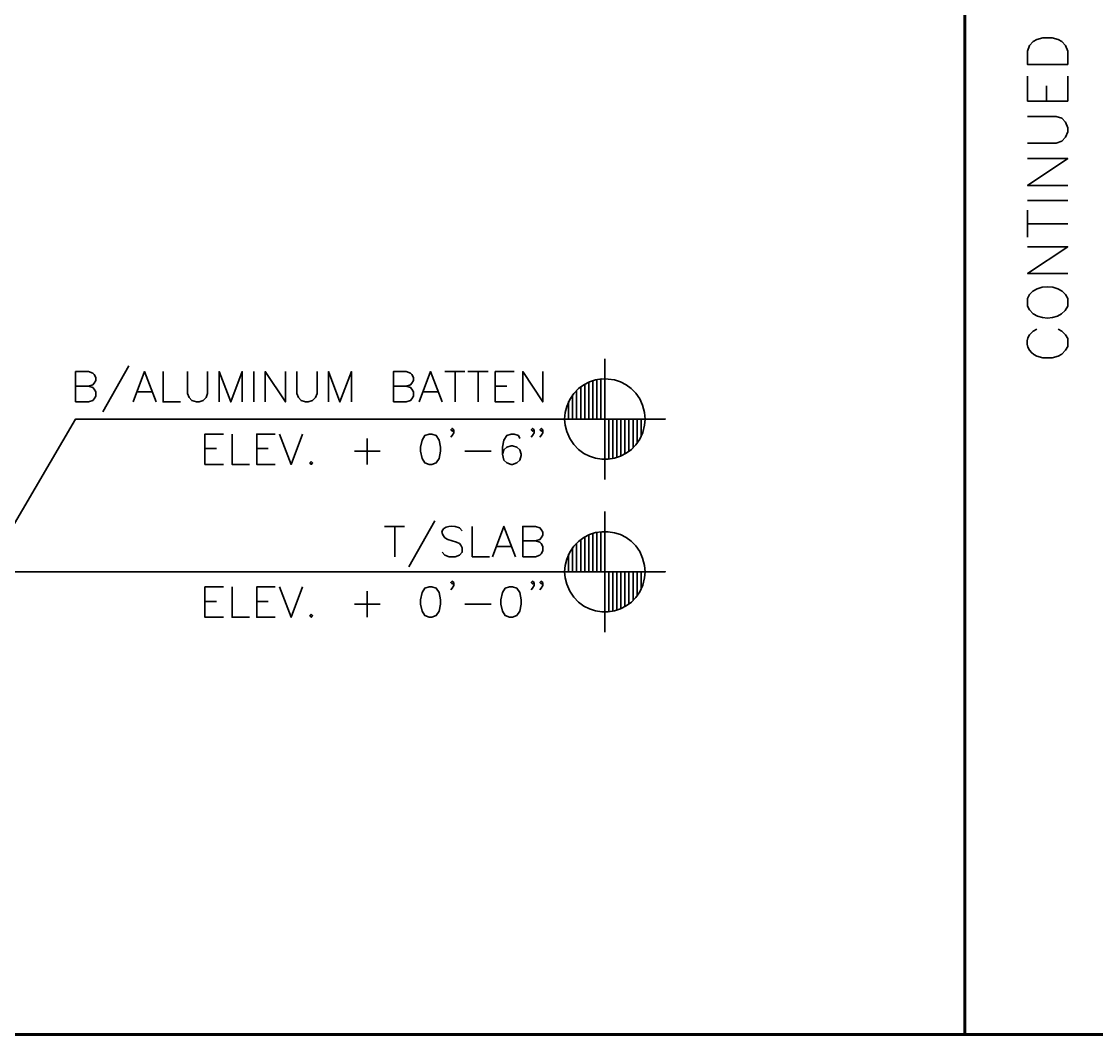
# Model space of a CAD drawing. Header units: inches. Extents: x 5 to 516, y -193 to 129.
# Drawn here: x 77.37 to 90.72, y -71.03 to -58.45 of the extents above; entities that cross this region are included whole.
import ezdxf

# ---------------------------------------------------------------- set-up
doc = ezdxf.new("R2010")
doc.units = ezdxf.units.IN
doc.header["$MEASUREMENT"] = 0
doc.layers.add('PDF4_Geometry', color=7, linetype='Continuous')

msp = doc.modelspace()

# ---------------------------------------------------------------- linework, layer by layer
at = {"layer": 'PDF4_Geometry', "lineweight": 60}
for points in [[(89.0887571, -71.0329858), (89.0887571, -37.2829831)], [(12.8887456, -71.0329858), (139.8887557, -71.0329858)]]:
    msp.add_lwpolyline(points, dxfattribs=at)
at = {"layer": 'PDF4_Geometry', "lineweight": 35}
for points in [[(90.3654228, -58.9863133), (89.8654227, -58.9863133), (89.8654227, -58.8196466), (89.8887561, -58.7496466), (89.9354227, -58.6996466), (89.9820894, -58.6763133), (90.0554227, -58.65298), (90.1720894, -58.65298), (90.2454228, -58.6763133), (90.2920894, -58.6996466), (90.3387561, -58.7496466), (90.3654228, -58.8196466)], [(82.4320861, -63.5763134), (82.3787527, -63.5929801), (82.3454194, -63.6496468), (82.3254194, -63.7363134), (82.3254194, -63.7896468), (82.3454194, -63.8796468), (82.3787527, -63.9329801), (82.4320861, -63.9529801), (82.4687528, -63.9529801), (82.5220861, -63.9329801), (82.5587528, -63.8796468), (82.5754194, -63.7896468), (82.5754194, -63.7363134), (82.5587528, -63.6496468), (82.5220861, -63.5929801), (82.4687528, -63.5763134)], [(80.9687545, -63.9163132), (80.9520879, -63.9329798), (80.9687545, -63.9529799), (80.9854212, -63.9329798)], [(82.4320861, -65.4729811), (82.3787527, -65.4896477), (82.3454194, -65.5429811), (82.3254194, -65.6329811), (82.3254194, -65.6863144), (82.3454194, -65.7763144), (82.3787527, -65.8296478), (82.4320861, -65.8496478), (82.4687528, -65.8496478), (82.5220861, -65.8296478), (82.5587528, -65.7763144), (82.5754194, -65.6863144), (82.5754194, -65.6329811), (82.5587528, -65.5429811), (82.5220861, -65.4896477), (82.4687528, -65.4729811)], [(83.4320862, -65.4729811), (83.3787528, -65.4896477), (83.3454195, -65.5429811), (83.3254195, -65.6329811), (83.3254195, -65.6863144), (83.3454195, -65.7763144), (83.3787528, -65.8296478), (83.4320862, -65.8496478), (83.4687528, -65.8496478), (83.5220862, -65.8296478), (83.5587528, -65.7763144), (83.5754195, -65.6863144), (83.5754195, -65.6329811), (83.5587528, -65.5429811), (83.5220862, -65.4896477), (83.4687528, -65.4729811)], [(80.9687545, -65.8129808), (80.9520879, -65.8296475), (80.9687545, -65.8496475), (80.9854212, -65.8296475)]]:
    msp.add_lwpolyline(points, close=True, dxfattribs=at)
for points in [[(90.3654228, -59.1296486), (90.3654228, -59.4396486), (89.8654227, -59.4396486), (89.8654227, -59.1296486)], [(90.10209, -59.4396486), (90.10209, -59.2496486)], [(89.8654227, -59.9629844), (90.2220894, -59.9629844), (90.2920894, -59.9396511), (90.3387561, -59.8896511), (90.3654228, -59.8196511), (90.3654228, -59.7729844), (90.3387561, -59.6996511), (90.2920894, -59.6529844), (90.2220894, -59.6296511), (89.8654227, -59.6296511)], [(90.3654228, -60.4863134), (89.8654227, -60.4863134), (90.3654228, -60.1529801), (89.8654227, -60.1529801)], [(89.8654227, -60.6763159), (90.3654228, -60.6763159)], [(89.8654227, -61.1296512), (89.8654227, -60.7963178)], [(89.8654227, -60.9629845), (90.3654228, -60.9629845)], [(90.3654228, -61.5829797), (89.8654227, -61.5829797), (90.3654228, -61.2496463), (89.8654227, -61.2496463)], [(89.8887561, -61.8429802), (89.8654227, -61.8896469), (89.8654227, -61.9863136), (89.8887561, -62.0329802), (89.9354227, -62.0829802)], [(90.3654228, -61.9863136), (90.3654228, -61.8896469), (90.3387561, -61.8429802)], [(89.982088, -62.2729822), (89.9354214, -62.2963155), (89.8887547, -62.3429822)], [(89.982088, -62.6063155), (90.0554214, -62.6296489), (90.1720881, -62.6296489), (90.2454214, -62.6063155), (90.2920881, -62.5829822), (90.3387547, -62.5329822), (90.3654214, -62.4863155), (90.3654214, -62.3896488), (90.3387547, -62.3429822), (90.2920881, -62.2963155), (90.2454214, -62.2729822)], [(78.702085, -62.7296472), (78.3787516, -63.2996473)], [(84.6154223, -62.6396475), (84.6154223, -64.1396476)], [(78.0420846, -63.1763161), (78.0420846, -62.7996494), (78.2020847, -62.7996494), (78.255418, -62.8196494), (78.2720847, -62.8363161), (78.2920847, -62.8729827), (78.2920847, -62.9096494), (78.2720847, -62.9429828), (78.255418, -62.9629828), (78.2020847, -62.9796494), (78.0420846, -62.9796494)], [(78.7554229, -63.1763161), (78.8987563, -62.7996494), (79.0420896, -63.1763161)], [(79.1287547, -62.7996478), (79.1287547, -63.1763145), (79.3454213, -63.1763145)], [(79.4320858, -62.7996478), (79.4320858, -63.0696478), (79.4520858, -63.1229811), (79.4854192, -63.1596478), (79.5420859, -63.1763145), (79.5754192, -63.1763145), (79.6287525, -63.1596478), (79.6654192, -63.1229811), (79.6820859, -63.0696478), (79.6820859, -62.7996478)], [(79.8254236, -63.1763161), (79.8254236, -62.7996494), (79.9687569, -63.1763161), (80.1120902, -62.7996494), (80.1120902, -63.1763161)], [(80.255423, -62.7996478), (80.255423, -63.1763145)], [(80.3987539, -63.1763161), (80.3987539, -62.7996494), (80.648754, -63.1763161), (80.648754, -62.7996494)], [(80.7920849, -62.7996478), (80.7920849, -63.0696478), (80.8087515, -63.1229811), (80.8454182, -63.1596478), (80.8987515, -63.1763145), (80.9320849, -63.1763145), (80.9854182, -63.1596478), (81.0220849, -63.1229811), (81.0420849, -63.0696478), (81.0420849, -62.7996478)], [(81.182086, -63.1763161), (81.182086, -62.7996494), (81.3254193, -63.1763161), (81.4687527, -62.7996494), (81.4687527, -63.1763161)], [(81.9887538, -63.1763161), (81.9887538, -62.7996494), (82.1487538, -62.7996494), (82.2020872, -62.8196494), (82.2187538, -62.8363161), (82.2387538, -62.8729827), (82.2387538, -62.9096494), (82.2187538, -62.9429828), (82.2020872, -62.9629828), (82.1487538, -62.9796494), (81.9887538, -62.9796494)], [(82.3087544, -63.1763161), (82.4520877, -62.7996494), (82.5954211, -63.1763161)], [(82.6287549, -62.7996478), (82.878755, -62.7996478)], [(82.7554232, -62.7996478), (82.7554232, -63.1763145)], [(82.9154235, -62.7996478), (83.1654235, -62.7996478)], [(83.042085, -62.7996478), (83.042085, -63.1763145)], [(83.4887566, -63.1763161), (83.2554233, -63.1763161), (83.2554233, -62.7996494), (83.4887566, -62.7996494)], [(83.595423, -63.1763161), (83.595423, -62.7996494), (83.8454231, -63.1763161), (83.8454231, -62.7996494)], [(78.2020849, -62.9796473), (78.2554183, -62.9963139), (78.2720849, -63.0163139), (78.2920849, -63.0496473), (78.2920849, -63.1029806), (78.2720849, -63.1396473), (78.2554183, -63.1596473), (78.2020849, -63.1763139), (78.0420849, -63.1763139)], [(82.1487541, -62.9796473), (82.2020874, -62.9963139), (82.2187541, -63.0163139), (82.2387541, -63.0496473), (82.2387541, -63.1029806), (82.2187541, -63.1396473), (82.2020874, -63.1596473), (82.1487541, -63.1763139), (81.9887541, -63.1763139)], [(83.2554233, -62.9796473), (83.3987566, -62.9796473)], [(84.3154209, -63.3896476), (84.3154209, -62.9896475)], [(84.3654223, -63.3896476), (84.3654223, -62.9563142)], [(84.4154236, -63.3896476), (84.4154236, -62.9296475)], [(84.465425, -63.3896476), (84.465425, -62.9129809)], [(84.5154196, -63.3896476), (84.5154196, -62.8996475)], [(84.5654209, -63.3896476), (84.5654209, -62.8929809)], [(78.8087541, -63.0496478), (78.9854208, -63.0496478)], [(82.3620855, -63.0496478), (82.5420856, -63.0496478)], [(84.215425, -63.3896476), (84.215425, -63.0896475)], [(84.2654196, -63.3896476), (84.2654196, -63.0329809)], [(84.1420889, -63.2329809), (84.1220889, -63.3096476), (84.1154223, -63.3896476), (84.1220889, -63.4663142), (84.1420889, -63.5429809)], [(84.1654236, -63.3896476), (84.1654236, -63.1696475)], [(76.2254214, -64.7863143), (77.2254215, -64.7863143), (78.0420881, -63.3896476), (85.3654224, -63.3896476), (83.8654222, -63.3896476)], [(84.1154223, -63.3896476), (84.1154223, -63.3863142)], [(84.6654237, -63.3896476), (84.6654237, -63.8863143)], [(84.715425, -63.3896476), (84.715425, -63.8796476)], [(84.7654196, -63.3896476), (84.7654196, -63.8663143)], [(84.815421, -63.3896476), (84.815421, -63.8463143)], [(84.8654223, -63.3896476), (84.8654223, -63.8229809)], [(84.9154237, -63.3896476), (84.9154237, -63.7896476)], [(84.965425, -63.3896476), (84.965425, -63.7463143)], [(85.0154196, -63.3896476), (85.0154196, -63.6896476)], [(85.065421, -63.3896476), (85.065421, -63.6063142)], [(85.1087556, -63.4663142), (85.1154223, -63.3896476), (85.1087556, -63.3096476)], [(85.1154223, -63.3896476), (85.1154223, -63.3863142)], [(82.7387539, -63.5229823), (82.7187539, -63.5396489), (82.7020872, -63.5229823), (82.7187539, -63.5063156), (82.7387539, -63.5229823), (82.7387539, -63.5596489), (82.7187539, -63.5929823), (82.7020872, -63.6129823)], [(83.7387539, -63.5229823), (83.7187539, -63.5396489), (83.7020873, -63.5229823), (83.7187539, -63.5063156), (83.7387539, -63.5229823), (83.7387539, -63.5596489), (83.7187539, -63.5929823), (83.7020873, -63.6129823)], [(83.8454231, -63.5229823), (83.8254231, -63.5396489), (83.8087564, -63.5229823), (83.8254231, -63.5063156), (83.8454231, -63.5229823), (83.8454231, -63.5596489), (83.8254231, -63.5929823), (83.8087564, -63.6129823)], [(79.8787539, -63.9529817), (79.6487539, -63.9529817), (79.6487539, -63.5763151), (79.8787539, -63.5763151)], [(79.9854171, -63.5763134), (79.9854171, -63.9529801), (80.2020837, -63.9529801)], [(80.5220848, -63.9529817), (80.2920848, -63.9529817), (80.2920848, -63.5763151), (80.5220848, -63.5763151)], [(80.5754236, -63.5763134), (80.718757, -63.9529801), (80.8620903, -63.5763134)], [(81.6654234, -63.6296514), (81.6654234, -63.9529847)], [(83.5587545, -63.6296514), (83.5420878, -63.5929847), (83.4887545, -63.576318), (83.4520878, -63.576318), (83.3987545, -63.5929847), (83.3620878, -63.6496514), (83.3454211, -63.736318), (83.3454211, -63.8263181), (83.3620878, -63.8996514), (83.3987545, -63.9329847), (83.4520878, -63.9529847), (83.4687545, -63.9529847), (83.5220878, -63.9329847), (83.5587545, -63.8996514), (83.5754211, -63.8429847), (83.5754211, -63.8263181), (83.5587545, -63.7729847), (83.5220878, -63.736318), (83.4687545, -63.7196514), (83.4520878, -63.7196514), (83.3987545, -63.736318), (83.3620878, -63.7729847), (83.3454211, -63.8263181)], [(79.6487539, -63.7563129), (79.7920872, -63.7563129)], [(80.2920848, -63.7563129), (80.4320848, -63.7563129)], [(81.5054231, -63.7896449), (81.8254232, -63.7896449)], [(82.878755, -63.7896449), (83.2020883, -63.7896449)], [(84.6154223, -64.5363151), (84.6154223, -66.0363152)], [(81.8787549, -64.722981), (82.1287549, -64.722981)], [(82.0054232, -64.722981), (82.0054232, -65.0996477)], [(82.5054232, -64.6529804), (82.1820899, -65.2229805)], [(82.845423, -64.7763122), (82.8087563, -64.7396455), (82.755423, -64.7229788)], [(82.9687547, -64.722981), (82.9687547, -65.0996477), (83.182088, -65.0996477)], [(83.2187547, -65.0996493), (83.3620881, -64.7229826), (83.5054214, -65.0996493)], [(83.595423, -65.0996493), (83.595423, -64.7229826), (83.7554231, -64.7229826), (83.8087564, -64.7396493), (83.8254231, -64.7596493), (83.8454231, -64.7929826), (83.8454231, -64.8296493), (83.8254231, -64.866316), (83.8087564, -64.8829826), (83.7554231, -64.9029826), (83.595423, -64.9029826)], [(82.6287563, -64.8663122), (82.665423, -64.8829788), (82.7720896, -64.9196455), (82.8087563, -64.9363122), (82.825423, -64.9563122), (82.845423, -64.9896455), (82.845423, -65.0429789), (82.8087563, -65.0796455), (82.755423, -65.0996455), (82.6820896, -65.0996455), (82.6287563, -65.0796455), (82.595423, -65.0429789)], [(84.3154209, -65.2863152), (84.3154209, -64.8863152)], [(84.3654223, -65.2863152), (84.3654223, -64.8529818)], [(84.4154236, -65.2863152), (84.4154236, -64.8263152)], [(84.465425, -65.2863152), (84.465425, -64.8096485)], [(84.5154196, -65.2863152), (84.5154196, -64.7963152)], [(84.5654209, -65.2863152), (84.5654209, -64.7863151)], [(83.2720859, -64.972981), (83.4520859, -64.972981)], [(83.7554233, -64.9029805), (83.8087567, -64.9196471), (83.8254233, -64.9363138), (83.8454233, -64.9729805), (83.8454233, -65.0263138), (83.8254233, -65.0629805), (83.8087567, -65.0796471), (83.7554233, -65.0996472), (83.5954233, -65.0996472)], [(84.215425, -65.2863152), (84.215425, -64.9863152)], [(84.2654196, -65.2863152), (84.2654196, -64.9296485)], [(84.1420889, -65.1296485), (84.1220889, -65.2063152), (84.1154223, -65.2863152), (84.1220889, -65.3629819), (84.1420889, -65.4396485)], [(84.1654236, -65.2863152), (84.1654236, -65.0663152)], [(83.8654222, -65.2863152), (85.3654224, -65.2863152), (76.2254214, -65.2863152)], [(84.1154223, -65.2863152), (84.1154223, -65.2829819)], [(84.6654237, -65.2863152), (84.6654237, -65.7829819)], [(84.715425, -65.2863152), (84.715425, -65.7763152)], [(84.7654196, -65.2863152), (84.7654196, -65.7629819)], [(84.815421, -65.2863152), (84.815421, -65.7429819)], [(84.8654223, -65.2863152), (84.8654223, -65.7196486)], [(84.9154237, -65.2863152), (84.9154237, -65.6863152)], [(84.965425, -65.2863152), (84.965425, -65.6429819)], [(85.0154196, -65.2863152), (85.0154196, -65.5863152)], [(85.065421, -65.2863152), (85.065421, -65.5029819)], [(85.1087556, -65.3629819), (85.1154223, -65.2863152), (85.1087556, -65.2063152)], [(85.1154223, -65.2863152), (85.1154223, -65.2829819)], [(82.7387539, -65.4196499), (82.7187539, -65.4363166), (82.7020872, -65.4196499), (82.7187539, -65.4029832), (82.7387539, -65.4196499), (82.7387539, -65.4563166), (82.7187539, -65.4896499), (82.7020872, -65.5096499)], [(83.7387539, -65.4196499), (83.7187539, -65.4363166), (83.7020873, -65.4196499), (83.7187539, -65.4029832), (83.7387539, -65.4196499), (83.7387539, -65.4563166), (83.7187539, -65.4896499), (83.7020873, -65.5096499)], [(83.8454231, -65.4196499), (83.8254231, -65.4363166), (83.8087564, -65.4196499), (83.8254231, -65.4029832), (83.8454231, -65.4196499), (83.8454231, -65.4563166), (83.8254231, -65.4896499), (83.8087564, -65.5096499)], [(79.8787539, -65.8496494), (79.6487539, -65.8496494), (79.6487539, -65.4729827), (79.8787539, -65.4729827)], [(79.9854171, -65.4729811), (79.9854171, -65.8496478), (80.2020837, -65.8496478)], [(80.5220848, -65.8496494), (80.2920848, -65.8496494), (80.2920848, -65.4729827), (80.5220848, -65.4729827)], [(80.5754236, -65.4729811), (80.718757, -65.8496478), (80.8620903, -65.4729811)], [(81.6654234, -65.5263122), (81.6654234, -65.8496456)], [(79.6487539, -65.6529805), (79.7920872, -65.6529805)], [(80.2920848, -65.6529805), (80.4320848, -65.6529805)], [(81.5054231, -65.6863193), (81.8254232, -65.6863193)], [(82.878755, -65.6863193), (83.2020883, -65.6863193)]]:
    msp.add_lwpolyline(points, dxfattribs=at)
for points in [[(90.3387561, -61.8429802), (90.2408672, -61.7125913), (89.986645, -61.7125913), (89.8887561, -61.8429802)], [(89.9354227, -62.0829802), (90.0710339, -62.1703691), (90.2988117, -62.1503136), (90.3654228, -61.9863136)], [(89.8887547, -62.3429822), (89.8189214, -62.4378155), (89.8769769, -62.5719266), (89.982088, -62.6063155)], [(85.1087556, -63.3096476), (85.0184223, -62.7941475), (84.3144223, -62.7360919), (84.1420889, -63.2329809)], [(84.1420889, -63.5429809), (84.3139778, -64.0450365), (85.0226446, -63.9807032), (85.1087556, -63.4663142)], [(82.755423, -64.7229788), (82.6547007, -64.7067566), (82.5292563, -64.7573122), (82.6287563, -64.8663122)], [(85.1087556, -65.2063152), (85.0184223, -64.6908151), (84.3144223, -64.6327596), (84.1420889, -65.1296485)], [(84.1420889, -65.4396485), (84.3140334, -65.9417041), (85.0226446, -65.8773152), (85.1087556, -65.3629819)]]:
    msp.add_open_spline(points, degree=3, dxfattribs=at)

doc.saveas('drawing.dxf')
